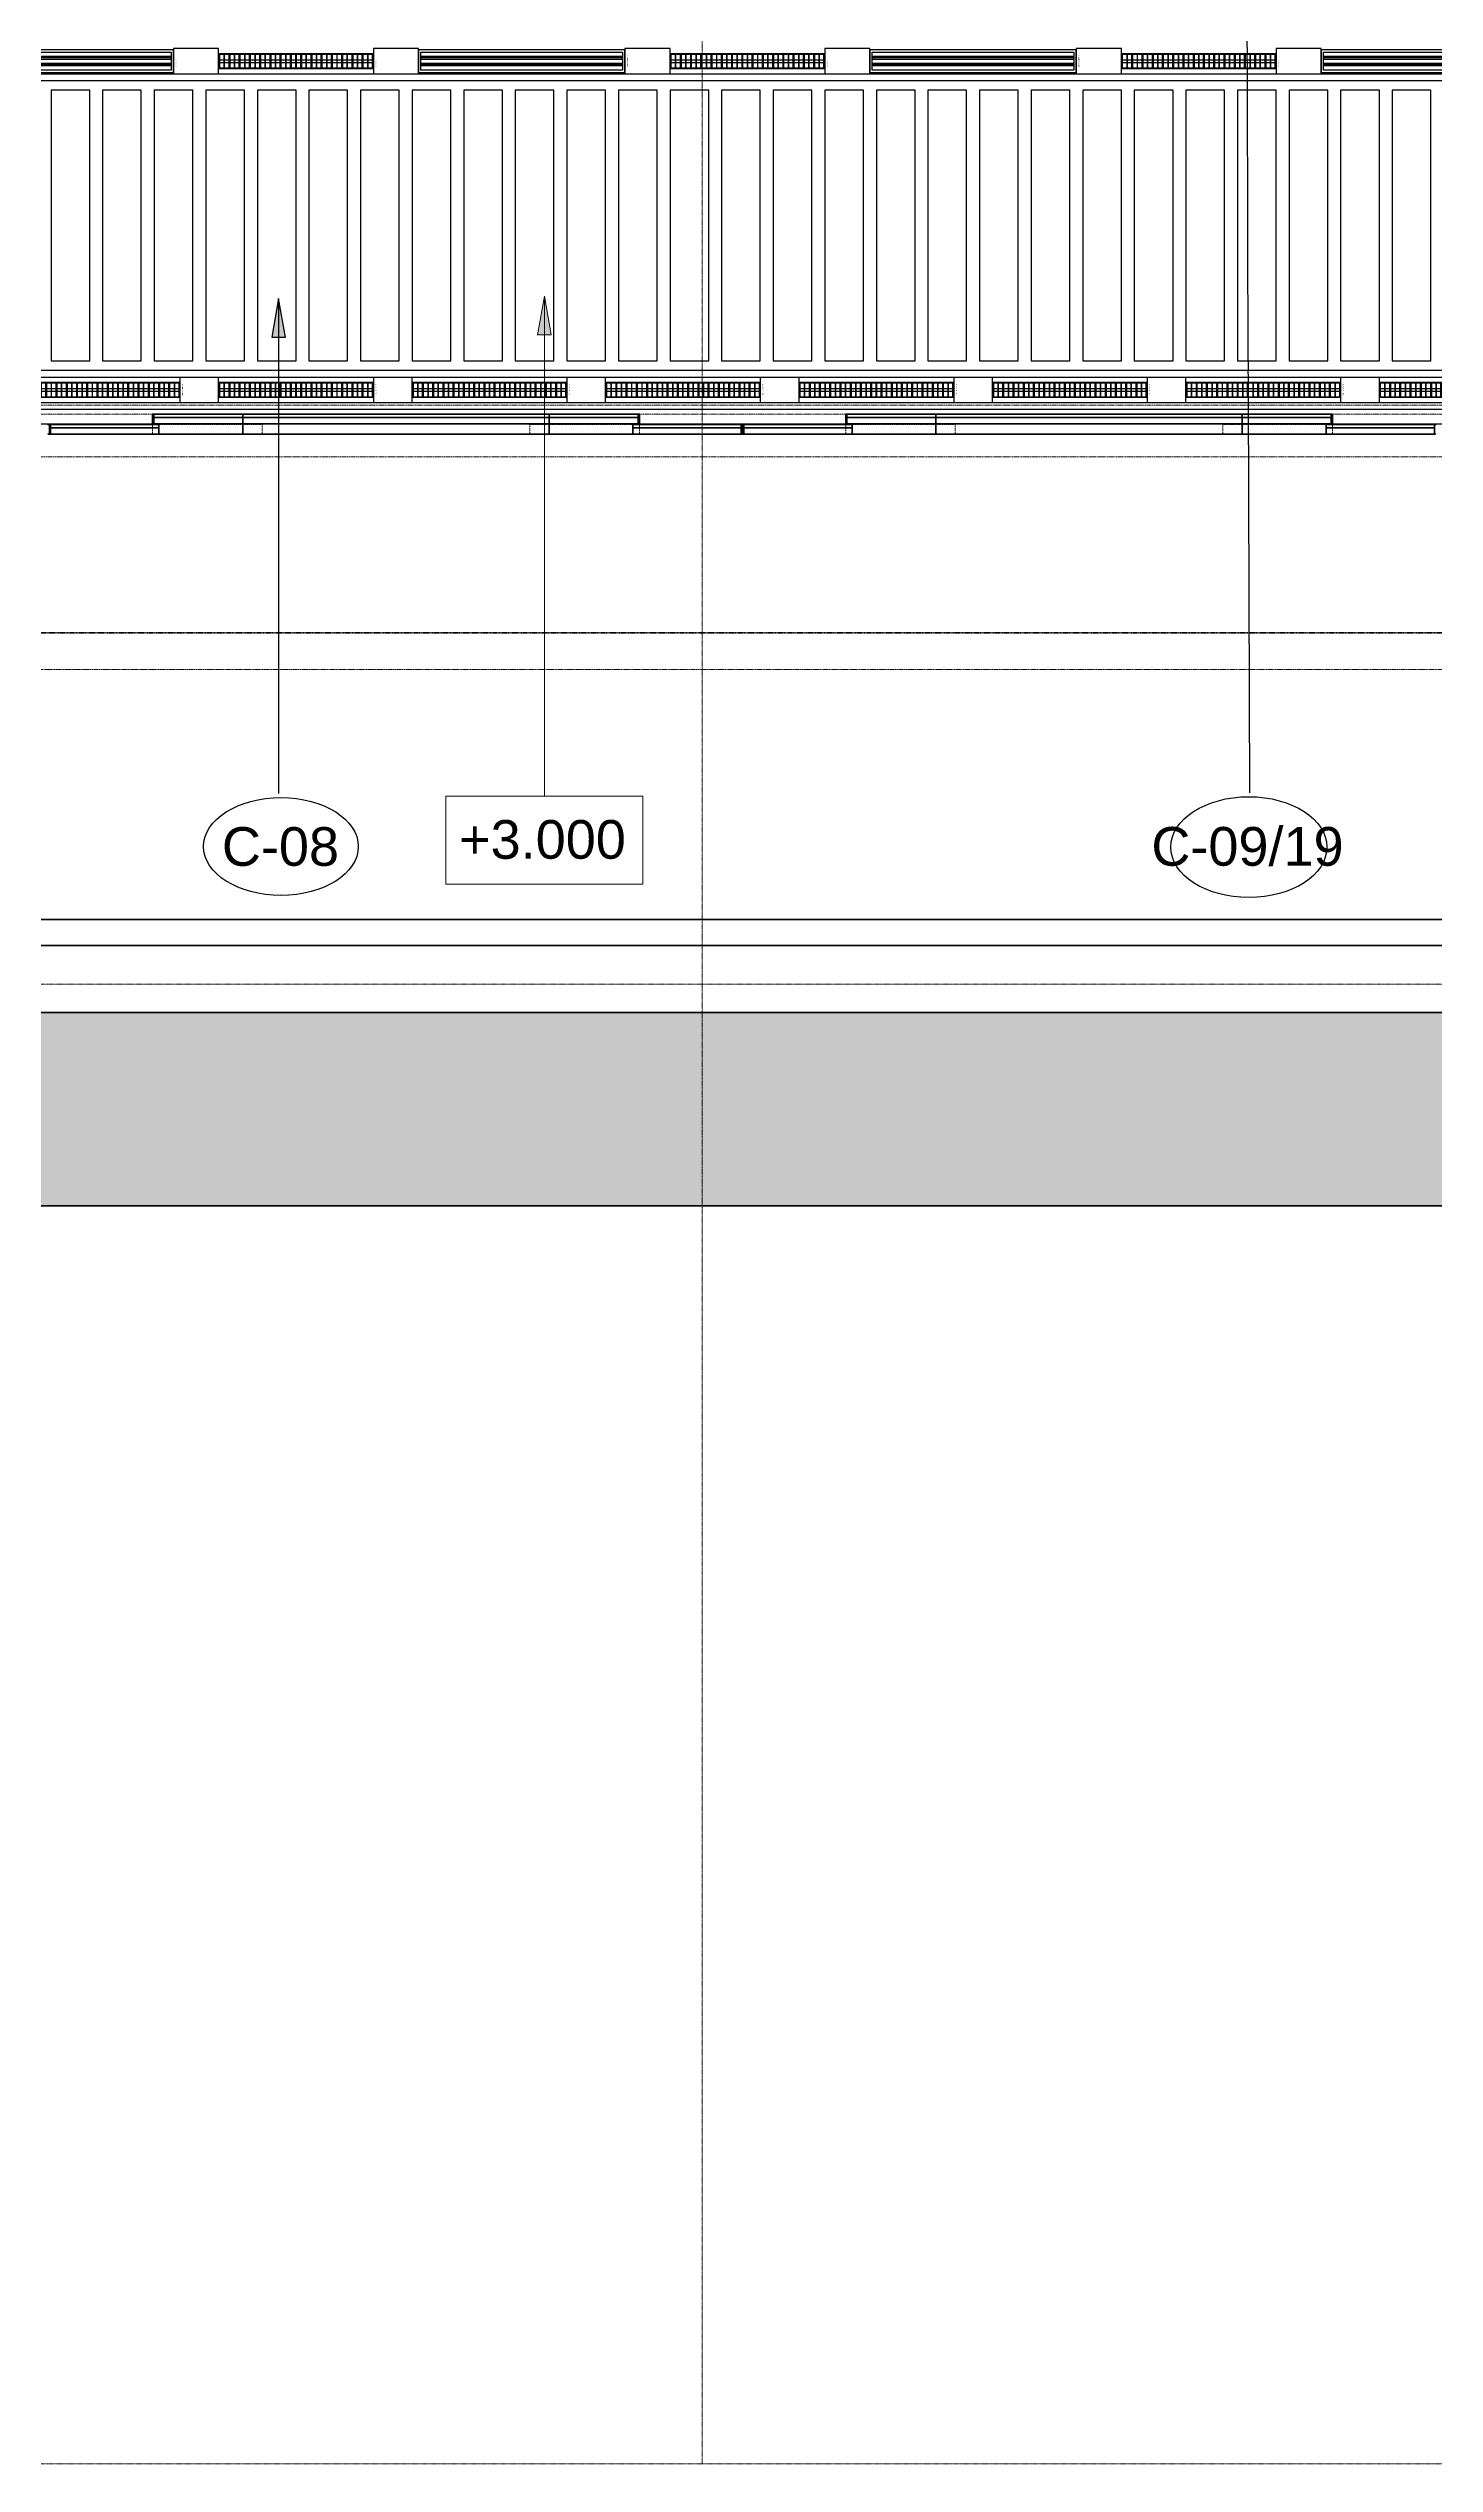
# Model space of a CAD drawing. Header units: millimetres. Extents: x -794868 to -715506, y -16735 to 22434.
# Drawn here: x -749753 to -739003, y -15796 to 2936 of the extents above; entities that cross this region are included whole.
import ezdxf
from ezdxf.enums import TextEntityAlignment as Align
from ezdxf.xclip import XClip

# ---------------------------------------------------------------- set-up
doc = ezdxf.new("R2010")
doc.units = ezdxf.units.MM
doc.header["$XCLIPFRAME"] = 0
for name, pattern in [('DASH', [6.35, 3.175, -3.175]), ('DPA_Grid _ Level 100', [10, 5.5, -1.6, 1.3, -1.6]), ('DPA_Hidden 500', [1.4, 0.8, -0.6])]:
    doc.linetypes.add(name, pattern=pattern)
for name, color, linetype in [('000 - WIPEOUT', 250, 'Continuous'), ('001 - ASCESSORIES', 251, 'Continuous'), ('A04_TUBE SERIES', 2, 'Continuous'), ('A11_ALU.SOLID SHEET', 2, 'Continuous')]:
    doc.layers.add(name, color=color, linetype=linetype)
for name, color, linetype, lineweight in [('A-ANNO-NOTE', 3, 'Continuous', 25), ('A-FLOR-E', 2, 'Continuous', 35), ('A-GENM', 1, 'Continuous', 9), ('A-GENM-HDLN', 2, 'DPA_Hidden 500', 9), ('A-ROOM-IDEN', 3, 'Continuous', 25), ('A-WALL', 5, 'Continuous', 35), ('A-WALL-PATT', 1, 'Continuous', 35), ('G-ANNO-SECL', 3, 'Continuous', 9), ('G-ANNO-TEXT', 3, 'Continuous', 9), ('Q-SPCQ', 2, 'Continuous', 35), ('Q-SPCQ-HDLN', 2, 'DASH', 9), ('S-GRID', 251, 'Continuous', 9), ('WALL-E', 2, 'Continuous', 35)]:
    doc.layers.add(name, color=color, linetype=linetype, lineweight=lineweight)
doc.styles.add('Arial_2', font='arial.ttf', dxfattribs={"height": 300})

# ---------------------------------------------------------------- blocks, each defined once
blk = doc.blocks.new('DPA_Speciality_PlatformScreenDoor - Length_135300-12767973-4262-01 ENLARGED UPPER PLATFORM LEVEL - REFLECTED CEILING PLAN - SHEET 3')
at = {"layer": 'A-GENM'}
for p, q in [((22463, -250), (22265, -250)), ((22265, -250), (22463, -250)), ((22358, -250), (22268, -250)), ((22268, -250), (22358, -250)), ((22368, -250), (22458, -250)), ((22458, -250), (22368, -250)), ((23015, -330), (23139, -330)), ((23026, -330), (23079, -330)), ((23075, -330), (23128, -330)), ((24615, -330), (24739, -330)), ((24626, -330), (24679, -330)), ((24675, -330), (24728, -330)), ((26837, -250), (27035, -250)), ((27035, -250), (26837, -250)), ((26932, -250), (26842, -250)), ((26842, -250), (26932, -250)), ((26943, -250), (27033, -250)), ((27033, -250), (26943, -250)), ((27838, -250), (27640, -250)), ((27640, -250), (27838, -250)), ((27733, -250), (27643, -250)), ((27643, -250), (27733, -250)), ((27743, -250), (27833, -250)), ((27833, -250), (27743, -250)), ((28390, -330), (28514, -330)), ((28401, -330), (28454, -330)), ((28450, -330), (28503, -330)), ((29990, -330), (30114, -330)), ((30001, -330), (30054, -330)), ((30050, -330), (30103, -330)), ((32212, -250), (32410, -250)), ((32410, -250), (32212, -250)), ((32307, -250), (32217, -250)), ((32217, -250), (32307, -250)), ((32318, -250), (32408, -250)), ((32408, -250), (32318, -250))]:
    blk.add_line(p, q, dxfattribs=at)
at = {"layer": 'A-GENM-HDLN'}
for p, q in [((22763, -175), (22763, -250)), ((22763, -175), (23613, -175)), ((23613, -250), (23613, -175)), ((25688, -250), (25688, -175)), ((26538, -175), (25688, -175)), ((26538, -175), (26538, -250)), ((28138, -175), (28138, -250)), ((28138, -175), (28988, -175)), ((28988, -250), (28988, -175)), ((31063, -250), (31063, -175)), ((31913, -175), (31063, -175)), ((31913, -175), (31913, -250)), ((22763, -250), (23613, -250)), ((26538, -250), (25688, -250)), ((28138, -250), (28988, -250)), ((31913, -250), (31063, -250))]:
    blk.add_line(p, q, dxfattribs=at)
at = {"layer": 'Q-SPCQ', "linetype": 'DASH', "lineweight": 9}
blk.add_line((3946, 1650), (73451, 1650), dxfattribs=at)
at = {"layer": 'Q-SPCQ'}
for p, q in [((22813, -175), (21973, -175)), ((21973, -175), (22813, -175)), ((21973, -175), (21973, -225)), ((21973, -175), (21973, -225)), ((21973, -245), (21973, -180)), ((21973, -180), (21973, -245)), ((22003, -175), (22783, -175)), ((22783, -175), (22003, -175)), ((22783, -175), (22003, -175)), ((22003, -175), (22783, -175)), ((22763, -175), (23463, -175)), ((22813, -225), (22813, -175)), ((22813, -175), (22813, -225)), ((23463, -175), (23463, -330)), ((23463, -175), (25838, -175)), ((23463, -330), (23463, -175)), ((23463, -200), (23463, -176)), ((23463, -176), (23463, -200)), ((25838, -175), (25838, -330)), ((25838, -175), (26538, -175)), ((25838, -330), (25838, -175)), ((25838, -200), (25838, -176)), ((25838, -176), (25838, -200)), ((26488, -175), (27328, -175)), ((27328, -175), (26488, -175)), ((26488, -175), (26488, -225)), ((26488, -225), (26488, -175)), ((27298, -175), (26518, -175)), ((26518, -175), (27298, -175)), ((26518, -175), (27298, -175)), ((27298, -175), (26518, -175)), ((27328, -225), (27328, -175)), ((27328, -225), (27328, -175)), ((27328, -180), (27328, -245)), ((27328, -245), (27328, -180)), ((27338, -245), (27338, -180)), ((27338, -180), (27338, -245)), ((27338, -180), (27338, -245)), ((27338, -245), (27338, -180)), ((28188, -175), (27348, -175)), ((27348, -175), (28188, -175)), ((27348, -175), (27348, -225)), ((27348, -175), (27348, -225)), ((27348, -245), (27348, -180)), ((27348, -180), (27348, -245)), ((27378, -175), (28158, -175)), ((28158, -175), (27378, -175)), ((28158, -175), (27378, -175)), ((27378, -175), (28158, -175)), ((28138, -175), (28838, -175)), ((28188, -225), (28188, -175)), ((28188, -175), (28188, -225)), ((28838, -175), (28838, -330)), ((28838, -175), (31213, -175)), ((28838, -330), (28838, -175)), ((28838, -200), (28838, -176)), ((28838, -176), (28838, -200)), ((31213, -175), (31213, -330)), ((31213, -175), (31913, -175)), ((31213, -330), (31213, -175)), ((31213, -200), (31213, -176)), ((31213, -176), (31213, -200)), ((31863, -175), (32703, -175)), ((32703, -175), (31863, -175)), ((31863, -175), (31863, -225)), ((31863, -225), (31863, -175)), ((32673, -175), (31893, -175)), ((31893, -175), (32673, -175)), ((31893, -175), (32673, -175)), ((32673, -175), (31893, -175)), ((32703, -225), (32703, -175)), ((32703, -225), (32703, -175)), ((32703, -180), (32703, -245)), ((32703, -245), (32703, -180)), ((32713, -245), (32713, -180)), ((32713, -180), (32713, -245)), ((32713, -180), (32713, -245)), ((32713, -245), (32713, -180)), ((21973, -225), (22813, -225)), ((22813, -225), (21973, -225)), ((21973, -250), (21973, -225)), ((21973, -225), (21973, -250)), ((22813, -225), (21973, -225)), ((21973, -225), (21973, -250)), ((21973, -250), (21973, -225)), ((21973, -225), (22813, -225)), ((22813, -225), (21973, -225)), ((21973, -225), (22813, -225)), ((21973, -250), (22813, -250)), ((22813, -250), (21973, -250)), ((21973, -250), (22813, -250)), ((22813, -250), (21973, -250)), ((22783, -225), (22003, -225)), ((22003, -225), (22783, -225)), ((22003, -225), (22783, -225)), ((22783, -225), (22003, -225)), ((22763, -225), (22023, -225)), ((22023, -225), (22763, -225)), ((22763, -225), (22023, -225)), ((22023, -225), (22763, -225)), ((22763, -250), (22023, -250)), ((22023, -250), (22763, -250)), ((22763, -250), (22023, -250)), ((22023, -250), (22763, -250)), ((22763, -305), (22763, -250)), ((22763, -250), (22763, -330)), ((22773, -255), (22763, -255)), ((22763, -255), (22763, -330)), ((22763, -330), (22763, -255)), ((22763, -255), (22773, -255)), ((22763, -329), (22763, -305)), ((22763, -330), (23463, -330)), ((22763, -330), (22773, -330)), ((22773, -330), (22763, -330)), ((22773, -330), (22773, -255)), ((22773, -255), (22773, -330)), ((23463, -255), (22773, -255)), ((22773, -255), (23463, -255)), ((22773, -255), (22773, -305)), ((22773, -255), (22773, -305)), ((23463, -305), (22773, -305)), ((22773, -305), (23453, -305)), ((22773, -305), (22773, -330)), ((22773, -305), (22773, -330)), ((22773, -305), (23453, -305)), ((23453, -305), (22773, -305)), ((22773, -330), (22773, -305)), ((22773, -305), (22773, -330)), ((23463, -305), (22773, -305)), ((22773, -305), (23463, -305)), ((23453, -330), (22773, -330)), ((22773, -330), (23463, -330)), ((22773, -330), (23453, -330)), ((23453, -330), (22773, -330)), ((22813, -225), (22813, -250)), ((22813, -225), (22813, -250)), ((22813, -250), (22813, -225)), ((22813, -225), (22813, -250)), ((22823, -255), (23403, -255)), ((23403, -255), (22823, -255)), ((23413, -255), (22823, -255)), ((22823, -255), (23413, -255)), ((23403, -305), (22823, -305)), ((22823, -305), (23403, -305)), ((23403, -305), (22823, -305)), ((22823, -305), (23403, -305)), ((23413, -305), (22823, -305)), ((22823, -305), (23413, -305)), ((22823, -305), (23403, -305)), ((23403, -305), (22823, -305)), ((23403, -330), (22823, -330)), ((22823, -330), (23403, -330)), ((23403, -330), (22823, -330)), ((22823, -330), (23403, -330)), ((23453, -305), (23463, -305)), ((23463, -330), (23453, -330)), ((23463, -305), (23463, -200)), ((23463, -200), (23463, -305)), ((25838, -255), (23463, -255)), ((23463, -255), (25838, -255)), ((23463, -255), (23463, -305)), ((23463, -255), (23463, -305)), ((23463, -305), (23463, -255)), ((23463, -255), (23463, -305)), ((23463, -329), (23463, -305)), ((25838, -305), (23463, -305)), ((23463, -305), (23473, -305)), ((23463, -330), (23463, -305)), ((23463, -305), (23463, -330)), ((25838, -305), (23463, -305)), ((23463, -305), (25838, -305)), ((23463, -305), (23463, -329)), ((23463, -330), (23463, -305)), ((23463, -305), (23463, -330)), ((23463, -330), (25838, -330)), ((23473, -330), (23463, -330)), ((23463, -330), (25838, -330)), ((23473, -305), (25828, -305)), ((23473, -305), (25828, -305)), ((25828, -305), (23473, -305)), ((25828, -330), (23473, -330)), ((23473, -330), (25828, -330)), ((25828, -330), (23473, -330)), ((25788, -255), (23513, -255)), ((23513, -255), (25788, -255)), ((25788, -305), (23513, -305)), ((23513, -305), (25788, -305)), ((23523, -255), (25778, -255)), ((25778, -255), (23523, -255)), ((25778, -305), (23523, -305)), ((23523, -305), (25778, -305)), ((25778, -305), (23523, -305)), ((23523, -305), (25778, -305)), ((23523, -305), (25778, -305)), ((25778, -305), (23523, -305)), ((25778, -330), (23523, -330)), ((23523, -330), (25778, -330)), ((25778, -330), (23523, -330)), ((23523, -330), (25778, -330)), ((25828, -305), (25838, -305)), ((25838, -330), (25828, -330)), ((25838, -305), (25838, -200)), ((25838, -200), (25838, -305)), ((25838, -255), (26528, -255)), ((26528, -255), (25838, -255)), ((25838, -255), (25838, -305)), ((25838, -305), (25838, -255)), ((25838, -305), (25838, -255)), ((25838, -255), (25838, -305)), ((25838, -329), (25838, -305)), ((25838, -305), (25848, -305)), ((26528, -305), (25838, -305)), ((25838, -305), (25838, -330)), ((25838, -330), (25838, -305)), ((25838, -305), (26528, -305)), ((26528, -305), (25838, -305)), ((25838, -305), (25838, -329)), ((25838, -330), (25838, -305)), ((25838, -305), (25838, -330)), ((25838, -330), (26538, -330)), ((25838, -330), (26528, -330)), ((25848, -330), (25838, -330)), ((25848, -305), (26528, -305)), ((26528, -305), (25848, -305)), ((25848, -305), (26528, -305)), ((26528, -330), (25848, -330)), ((26528, -330), (25848, -330)), ((25848, -330), (26528, -330)), ((25888, -255), (26478, -255)), ((26478, -255), (25888, -255)), ((25888, -305), (26478, -305)), ((26478, -305), (25888, -305)), ((26478, -255), (25898, -255)), ((25898, -255), (26478, -255)), ((25898, -305), (26478, -305)), ((26478, -305), (25898, -305)), ((25898, -305), (26478, -305)), ((26478, -305), (25898, -305)), ((26478, -305), (25898, -305)), ((25898, -305), (26478, -305)), ((25898, -330), (26478, -330)), ((26478, -330), (25898, -330)), ((25898, -330), (26478, -330)), ((26478, -330), (25898, -330)), ((27328, -225), (26488, -225)), ((26488, -225), (27328, -225)), ((26488, -250), (26488, -225)), ((26488, -250), (26488, -225)), ((27328, -225), (26488, -225)), ((26488, -225), (26488, -250)), ((26488, -250), (26488, -225)), ((26488, -225), (27328, -225)), ((26488, -225), (27328, -225)), ((27328, -225), (26488, -225)), ((27328, -250), (26488, -250)), ((26488, -250), (27328, -250)), ((26488, -250), (27328, -250)), ((27328, -250), (26488, -250)), ((26518, -225), (27298, -225)), ((27298, -225), (26518, -225)), ((27298, -225), (26518, -225)), ((26518, -225), (27298, -225)), ((26528, -255), (26528, -330)), ((26538, -255), (26528, -255)), ((26528, -255), (26538, -255)), ((26528, -330), (26528, -255)), ((26528, -305), (26528, -255)), ((26528, -305), (26528, -255)), ((26528, -330), (26528, -305)), ((26528, -330), (26528, -305)), ((26528, -305), (26528, -330)), ((26528, -330), (26528, -305)), ((26528, -330), (26538, -330)), ((26538, -330), (26528, -330)), ((26538, -225), (27278, -225)), ((27278, -225), (26538, -225)), ((26538, -225), (27278, -225)), ((27278, -225), (26538, -225)), ((26538, -250), (27278, -250)), ((27278, -250), (26538, -250)), ((26538, -250), (27278, -250)), ((27278, -250), (26538, -250)), ((26538, -330), (26538, -250)), ((26538, -250), (26538, -305)), ((26538, -330), (26538, -255)), ((26538, -255), (26538, -330)), ((26538, -305), (26538, -329)), ((27328, -225), (27328, -250)), ((27328, -250), (27328, -225)), ((27328, -250), (27328, -225)), ((27328, -225), (27328, -250)), ((27348, -225), (28188, -225)), ((28188, -225), (27348, -225)), ((27348, -250), (27348, -225)), ((27348, -225), (27348, -250)), ((28188, -225), (27348, -225)), ((27348, -225), (27348, -250)), ((27348, -250), (27348, -225)), ((27348, -225), (28188, -225)), ((28188, -225), (27348, -225)), ((27348, -225), (28188, -225)), ((27348, -250), (28188, -250)), ((28188, -250), (27348, -250)), ((27348, -250), (28188, -250)), ((28188, -250), (27348, -250)), ((28158, -225), (27378, -225)), ((27378, -225), (28158, -225)), ((27378, -225), (28158, -225)), ((28158, -225), (27378, -225)), ((28138, -225), (27398, -225)), ((27398, -225), (28138, -225)), ((28138, -225), (27398, -225)), ((27398, -225), (28138, -225)), ((28138, -250), (27398, -250)), ((27398, -250), (28138, -250)), ((28138, -250), (27398, -250)), ((27398, -250), (28138, -250)), ((28138, -305), (28138, -250)), ((28138, -250), (28138, -330)), ((28148, -255), (28138, -255)), ((28138, -255), (28138, -330)), ((28138, -330), (28138, -255)), ((28138, -255), (28148, -255)), ((28138, -329), (28138, -305)), ((28138, -330), (28838, -330)), ((28138, -330), (28148, -330)), ((28148, -330), (28138, -330)), ((28148, -330), (28148, -255)), ((28148, -255), (28148, -330)), ((28838, -255), (28148, -255)), ((28148, -255), (28838, -255)), ((28148, -255), (28148, -305)), ((28148, -255), (28148, -305)), ((28838, -305), (28148, -305)), ((28148, -305), (28828, -305)), ((28148, -305), (28148, -330)), ((28148, -305), (28148, -330)), ((28148, -305), (28828, -305)), ((28828, -305), (28148, -305)), ((28148, -330), (28148, -305)), ((28148, -305), (28148, -330)), ((28838, -305), (28148, -305)), ((28148, -305), (28838, -305)), ((28828, -330), (28148, -330)), ((28148, -330), (28838, -330)), ((28148, -330), (28828, -330)), ((28828, -330), (28148, -330)), ((28188, -225), (28188, -250)), ((28188, -225), (28188, -250)), ((28188, -250), (28188, -225)), ((28188, -225), (28188, -250)), ((28198, -255), (28778, -255)), ((28778, -255), (28198, -255)), ((28788, -255), (28198, -255)), ((28198, -255), (28788, -255)), ((28778, -305), (28198, -305)), ((28198, -305), (28778, -305)), ((28778, -305), (28198, -305)), ((28198, -305), (28778, -305)), ((28788, -305), (28198, -305)), ((28198, -305), (28788, -305)), ((28198, -305), (28778, -305)), ((28778, -305), (28198, -305)), ((28778, -330), (28198, -330)), ((28198, -330), (28778, -330)), ((28778, -330), (28198, -330)), ((28198, -330), (28778, -330)), ((28828, -305), (28838, -305)), ((28838, -330), (28828, -330)), ((28838, -305), (28838, -200)), ((28838, -200), (28838, -305)), ((31213, -255), (28838, -255)), ((28838, -255), (31213, -255)), ((28838, -255), (28838, -305)), ((28838, -255), (28838, -305)), ((28838, -305), (28838, -255)), ((28838, -255), (28838, -305)), ((28838, -329), (28838, -305)), ((31213, -305), (28838, -305)), ((28838, -305), (28848, -305)), ((28838, -330), (28838, -305)), ((28838, -305), (28838, -330)), ((31213, -305), (28838, -305)), ((28838, -305), (31213, -305)), ((28838, -305), (28838, -329)), ((28838, -330), (28838, -305)), ((28838, -305), (28838, -330)), ((28838, -330), (31213, -330)), ((28848, -330), (28838, -330)), ((28838, -330), (31213, -330)), ((28848, -305), (31203, -305)), ((28848, -305), (31203, -305)), ((31203, -305), (28848, -305)), ((31203, -330), (28848, -330)), ((28848, -330), (31203, -330)), ((31203, -330), (28848, -330)), ((31163, -255), (28888, -255)), ((28888, -255), (31163, -255)), ((31163, -305), (28888, -305)), ((28888, -305), (31163, -305)), ((28898, -255), (31153, -255)), ((31153, -255), (28898, -255)), ((31153, -305), (28898, -305)), ((28898, -305), (31153, -305)), ((31153, -305), (28898, -305)), ((28898, -305), (31153, -305)), ((28898, -305), (31153, -305)), ((31153, -305), (28898, -305)), ((31153, -330), (28898, -330)), ((28898, -330), (31153, -330)), ((31153, -330), (28898, -330)), ((28898, -330), (31153, -330)), ((31203, -305), (31213, -305)), ((31213, -330), (31203, -330)), ((31213, -305), (31213, -200)), ((31213, -200), (31213, -305)), ((31213, -255), (31903, -255)), ((31903, -255), (31213, -255)), ((31213, -255), (31213, -305)), ((31213, -305), (31213, -255)), ((31213, -305), (31213, -255)), ((31213, -255), (31213, -305)), ((31213, -329), (31213, -305)), ((31213, -305), (31223, -305)), ((31903, -305), (31213, -305)), ((31213, -305), (31213, -330)), ((31213, -330), (31213, -305)), ((31213, -305), (31903, -305)), ((31903, -305), (31213, -305)), ((31213, -305), (31213, -329)), ((31213, -330), (31213, -305)), ((31213, -305), (31213, -330)), ((31213, -330), (31913, -330)), ((31213, -330), (31903, -330)), ((31223, -330), (31213, -330)), ((31223, -305), (31903, -305)), ((31903, -305), (31223, -305)), ((31223, -305), (31903, -305)), ((31903, -330), (31223, -330)), ((31903, -330), (31223, -330)), ((31223, -330), (31903, -330)), ((31263, -255), (31853, -255)), ((31853, -255), (31263, -255)), ((31263, -305), (31853, -305)), ((31853, -305), (31263, -305)), ((31853, -255), (31273, -255)), ((31273, -255), (31853, -255)), ((31273, -305), (31853, -305)), ((31853, -305), (31273, -305)), ((31273, -305), (31853, -305)), ((31853, -305), (31273, -305)), ((31853, -305), (31273, -305)), ((31273, -305), (31853, -305)), ((31273, -330), (31853, -330)), ((31853, -330), (31273, -330)), ((31273, -330), (31853, -330)), ((31853, -330), (31273, -330)), ((32703, -225), (31863, -225)), ((31863, -225), (32703, -225)), ((31863, -250), (31863, -225)), ((31863, -250), (31863, -225)), ((32703, -225), (31863, -225)), ((31863, -225), (31863, -250)), ((31863, -250), (31863, -225)), ((31863, -225), (32703, -225)), ((31863, -225), (32703, -225)), ((32703, -225), (31863, -225)), ((32703, -250), (31863, -250)), ((31863, -250), (32703, -250)), ((31863, -250), (32703, -250)), ((32703, -250), (31863, -250)), ((31893, -225), (32673, -225)), ((32673, -225), (31893, -225)), ((32673, -225), (31893, -225)), ((31893, -225), (32673, -225)), ((31903, -255), (31903, -330)), ((31913, -255), (31903, -255)), ((31903, -255), (31913, -255)), ((31903, -330), (31903, -255)), ((31903, -305), (31903, -255)), ((31903, -305), (31903, -255)), ((31903, -330), (31903, -305)), ((31903, -330), (31903, -305)), ((31903, -305), (31903, -330)), ((31903, -330), (31903, -305)), ((31903, -330), (31913, -330)), ((31913, -330), (31903, -330)), ((31913, -225), (32653, -225)), ((32653, -225), (31913, -225)), ((31913, -225), (32653, -225)), ((32653, -225), (31913, -225)), ((31913, -250), (32653, -250)), ((32653, -250), (31913, -250)), ((31913, -250), (32653, -250)), ((32653, -250), (31913, -250)), ((31913, -330), (31913, -250)), ((31913, -250), (31913, -305)), ((31913, -330), (31913, -255)), ((31913, -255), (31913, -330)), ((31913, -305), (31913, -329)), ((32703, -225), (32703, -250)), ((32703, -250), (32703, -225)), ((32703, -250), (32703, -225)), ((32703, -225), (32703, -250))]:
    blk.add_line(p, q, dxfattribs=at)
for centre, start, end in [((21968, -180), 0, 180), ((21968, -180), 0, 45), ((27333, -180), 0, 180), ((27333, -180), 135, 180), ((27333, -180), 60, 120), ((27333, -180), 360, 30), ((27343, -180), 0, 180), ((27343, -180), 150, 180), ((27343, -180), 60, 120), ((27343, -180), 0, 45), ((32708, -180), 0, 180), ((32708, -180), 135, 180), ((32708, -180), 60, 120), ((32708, -180), 360, 30), ((32718, -180), 0, 180), ((32718, -180), 150, 180), ((32718, -180), 60, 120), ((21968, -245), 180, 360), ((21968, -245), 330, 360), ((27333, -245), 180, 210), ((27333, -245), 180, 0), ((27333, -245), 240, 300), ((27333, -245), 330, 0), ((27343, -245), 180, 210), ((27343, -245), 180, 360), ((27343, -245), 240, 300), ((27343, -245), 330, 360), ((32708, -245), 180, 210), ((32708, -245), 180, 0), ((32708, -245), 240, 300), ((32708, -245), 330, 0), ((32718, -245), 180, 210), ((32718, -245), 180, 360), ((32718, -245), 240, 300)]:
    blk.add_arc(centre, 5, start, end, dxfattribs=at)
at = {"layer": 'Q-SPCQ-HDLN'}
for p, q in [((73451, 0), (3946, 0)), ((73451, -330), (3946, -330)), ((73451, -400), (3946, -400))]:
    blk.add_line(p, q, dxfattribs=at)
blk = doc.blocks.new('DPA_TAG Room-Ceiling - STANDARD-8527542-4262-01 ENLARGED UPPER PLATFORM LEVEL - REFLECTED CEILING PLAN - SHEET 3')
at = {"layer": 'A-ROOM-IDEN'}
blk.add_ellipse((0, 0), major_axis=(-6, 0), ratio=0.633333, dxfattribs=at)
blk = doc.blocks.new('Ceiling Tags - Ceiling Tags-9510765-4262-01 ENLARGED UPPER PLATFORM LEVEL - REFLECTED CEILING PLAN - SHEET 3')
at = {"layer": 'A-ANNO-NOTE'}
blk.add_ellipse((0, 0), major_axis=(6.05, 0), ratio=0.646436, dxfattribs=at)
blk = doc.blocks.new('*U1978')
at = {"layer": 'S-GRID', "linetype": 'DPA_Grid _ Level 100'}
for p, q in [((0, -19375), (0, 17498.2)), ((23665.1, -7900), (-49286.1, -7900)), ((23665.1, -19375), (-49286.1, -19375))]:
    blk.add_line(p, q, dxfattribs=at)
blk = doc.blocks.new('*U698')
at = {"layer": 'A11_ALU.SOLID SHEET', "color": 0}
blk.add_lwpolyline([(350, -98.8), (350, 98.8), (0, 98.8), (0, -98.8)], close=True, dxfattribs=at)
at = {"layer": 'Defpoints', "color": 250}
blk.add_point((0, 0), dxfattribs=at)
blk.add_text('AL.SHEET-HAT-TYPE-R', height=6, rotation=270, dxfattribs=at).set_placement((15, 0), align=Align.BOTTOM_CENTER)
blk = doc.blocks.new('*U700')
at = {"layer": '001 - ASCESSORIES', "color": 0, "linetype": 'ByBlock'}
blk.add_lwpolyline([(800, 87), (-800, 87), (-800, -87), (800, -87)], close=True, dxfattribs=at)
at = {"layer": '001 - ASCESSORIES', "linetype": 'ByBlock'}
for points in [[(-782, 69), (782, 69), (782, -69), (-782, -69)], [(782, 36), (-782, 36), (-782, 16), (782, 16)], [(-782, -16), (782, -16), (782, -36), (-782, -36)]]:
    blk.add_lwpolyline(points, close=True, dxfattribs=at)
for points in [[(782, 26), (-782, 26)], [(-782, -26), (782, -26)]]:
    blk.add_lwpolyline(points, dxfattribs=at)
blk = doc.blocks.new('*U695')
at = {"color": 1}
blk.add_wipeout([(600, -60), (-600, -60), (-600, 60), (600, 60)], dxfattribs=at).dxf.layer = '000 - WIPEOUT'
at = {"layer": '001 - ASCESSORIES', "color": 0}
blk.add_lwpolyline([(600, -60), (-600, -60), (-600, 60), (600, 60)], close=True, dxfattribs=at)
at = {"layer": '001 - ASCESSORIES'}
for points in [[(-593, -55), (-598, -55), (-598, 55), (-593, 55)], [(595, -55), (-595, -55), (-595, 55), (595, 55)], [(-559, -55), (-554, -55), (-554, 55), (-559, 55)], [(-514, -55), (-519, -55), (-519, 55), (-514, 55)], [(-479, -55), (-474, -55), (-474, 55), (-479, 55)], [(-435, -55), (-440, -55), (-440, 55), (-435, 55)], [(-400, -55), (-395, -55), (-395, 55), (-400, 55)], [(-355, -55), (-360, -55), (-360, 55), (-355, 55)], [(-320, -55), (-315, -55), (-315, 55), (-320, 55)], [(-276, -55), (-281, -55), (-281, 55), (-276, 55)], [(-241, -55), (-236, -55), (-236, 55), (-241, 55)], [(-196, -55), (-201, -55), (-201, 55), (-196, 55)], [(-161, -55), (-156, -55), (-156, 55), (-161, 55)], [(-117, -55), (-122, -55), (-122, 55), (-117, 55)], [(-82, -55), (-77, -55), (-77, 55), (-82, 55)], [(-37, -55), (-42, -55), (-42, 55), (-37, 55)], [(-3, -55), (3, -55), (3, 55), (-3, 55)], [(42, -55), (37, -55), (37, 55), (42, 55)], [(77, -55), (82, -55), (82, 55), (77, 55)], [(122, -55), (117, -55), (117, 55), (122, 55)], [(156, -55), (161, -55), (161, 55), (156, 55)], [(201, -55), (196, -55), (196, 55), (201, 55)], [(236, -55), (241, -55), (241, 55), (236, 55)], [(281, -55), (276, -55), (276, 55), (281, 55)], [(315, -55), (320, -55), (320, 55), (315, 55)], [(360, -55), (355, -55), (355, 55), (360, 55)], [(395, -55), (400, -55), (400, 55), (395, 55)], [(440, -55), (435, -55), (435, 55), (440, 55)], [(474, -55), (479, -55), (479, 55), (474, 55)], [(519, -55), (514, -55), (514, 55), (519, 55)], [(554, -55), (559, -55), (559, 55), (554, 55)], [(598, -55), (593, -55), (593, 55), (598, 55)]]:
    blk.add_lwpolyline(points, close=True, dxfattribs=at)
for points in [[(-593, 10), (-559, 10)], [(-554, 10), (-519, 10)], [(-514, 10), (-479, 10)], [(-474, 10), (-440, 10)], [(-435, 10), (-400, 10)], [(-395, 10), (-360, 10)], [(-355, 10), (-320, 10)], [(-315, 10), (-281, 10)], [(-276, 10), (-241, 10)], [(-236, 10), (-201, 10)], [(-196, 10), (-161, 10)], [(-156, 10), (-122, 10)], [(-117, 10), (-82, 10)], [(-77, 10), (-42, 10)], [(-37, 10), (-3, 10)], [(3, 10), (37, 10)], [(42, 10), (77, 10)], [(82, 10), (117, 10)], [(122, 10), (156, 10)], [(161, 10), (196, 10)], [(201, 10), (236, 10)], [(241, 10), (276, 10)], [(281, 10), (315, 10)], [(320, 10), (355, 10)], [(360, 10), (395, 10)], [(400, 10), (435, 10)], [(440, 10), (474, 10)], [(479, 10), (514, 10)], [(519, 10), (554, 10)], [(559, 10), (593, 10)], [(-593, -10), (-559, -10)], [(-554, -10), (-519, -10)], [(-514, -10), (-479, -10)], [(-474, -10), (-440, -10)], [(-435, -10), (-400, -10)], [(-395, -10), (-360, -10)], [(-355, -10), (-320, -10)], [(-315, -10), (-281, -10)], [(-276, -10), (-241, -10)], [(-236, -10), (-201, -10)], [(-196, -10), (-161, -10)], [(-156, -10), (-122, -10)], [(-117, -10), (-82, -10)], [(-77, -10), (-42, -10)], [(-37, -10), (-3, -10)], [(3, -10), (37, -10)], [(42, -10), (77, -10)], [(82, -10), (117, -10)], [(122, -10), (156, -10)], [(161, -10), (196, -10)], [(201, -10), (236, -10)], [(241, -10), (276, -10)], [(281, -10), (315, -10)], [(320, -10), (355, -10)], [(360, -10), (395, -10)], [(400, -10), (435, -10)], [(440, -10), (474, -10)], [(479, -10), (514, -10)], [(519, -10), (554, -10)], [(559, -10), (593, -10)]]:
    blk.add_lwpolyline(points, dxfattribs=at)
blk = doc.blocks.new('*U703')
at = {"layer": 'A11_ALU.SOLID SHEET', "color": 0}
blk.add_lwpolyline([(300, -98.8), (300, 98.8), (0, 98.8), (0, -98.8)], close=True, dxfattribs=at)
at = {"layer": 'Defpoints', "color": 250}
blk.add_point((0, 0), dxfattribs=at)
blk.add_text('AL.SHEET-HAT-TYPE-R', height=6, rotation=270, dxfattribs=at).set_placement((15, 0), align=Align.BOTTOM_CENTER)
blk = doc.blocks.new('*U723')
blk.add_wipeout([(-25, 0), (25, 0), (25, 67400), (-25, 67400)]).dxf.layer = '000 - WIPEOUT'
at = {"layer": 'A04_TUBE SERIES', "color": 0}
blk.add_lwpolyline([(-25, 0), (25, 0), (25, 67400), (-25, 67400)], close=True, dxfattribs=at)
blk.add_attdef('EXTR.OVL-LENGTH_', (-25, -59), '', height=5)
blk = doc.blocks.new('*U725')
blk.add_wipeout([(-25, 0), (25, 0), (25, 67400), (-25, 67400)]).dxf.layer = '000 - WIPEOUT'
at = {"layer": 'A04_TUBE SERIES', "color": 0}
blk.add_lwpolyline([(-25, 0), (25, 0), (25, 67400), (-25, 67400)], close=True, dxfattribs=at)
blk.add_attdef('EXTR.OVL-LENGTH_', (-25, -59), '', height=5)
blk = doc.blocks.new('*U847')
at = {"color": 3}
for points in [[(-1050, 11950), (1050, 11950), (1050, 11650), (-1050, 11650)], [(-1050, 11550), (1050, 11550), (1050, 11250), (-1050, 11250)], [(-1050, 11150), (1050, 11150), (1050, 10850), (-1050, 10850)], [(-1050, 10750), (1050, 10750), (1050, 10450), (-1050, 10450)], [(-1050, 10350), (1050, 10350), (1050, 10050), (-1050, 10050)], [(-1050, 9950), (1050, 9950), (1050, 9650), (-1050, 9650)], [(-1050, 9550), (1050, 9550), (1050, 9250), (-1050, 9250)], [(-1050, 9150), (1050, 9150), (1050, 8850), (-1050, 8850)], [(-1050, 8750), (1050, 8750), (1050, 8450), (-1050, 8450)], [(-1050, 8350), (1050, 8350), (1050, 8050), (-1050, 8050)], [(-1050, 7950), (1050, 7950), (1050, 7650), (-1050, 7650)], [(-1050, 7550), (1050, 7550), (1050, 7250), (-1050, 7250)], [(-1050, 7150), (1050, 7150), (1050, 6850), (-1050, 6850)], [(-1050, 6750), (1050, 6750), (1050, 6450), (-1050, 6450)], [(-1050, 6350), (1050, 6350), (1050, 6050), (-1050, 6050)], [(-1050, 5950), (1050, 5950), (1050, 5650), (-1050, 5650)], [(-1050, 5550), (1050, 5550), (1050, 5250), (-1050, 5250)], [(-1050, 5150), (1050, 5150), (1050, 4850), (-1050, 4850)], [(-1050, 4750), (1050, 4750), (1050, 4450), (-1050, 4450)], [(-1050, 4350), (1050, 4350), (1050, 4050), (-1050, 4050)], [(-1050, 3950), (1050, 3950), (1050, 3650), (-1050, 3650)], [(-1050, 3550), (1050, 3550), (1050, 3250), (-1050, 3250)], [(-1050, 3150), (1050, 3150), (1050, 2850), (-1050, 2850)], [(-1050, 2750), (1050, 2750), (1050, 2450), (-1050, 2450)], [(-1050, 2350), (1050, 2350), (1050, 2050), (-1050, 2050)], [(-1050, 1950), (1050, 1950), (1050, 1650), (-1050, 1650)], [(-1050, 1550), (1050, 1550), (1050, 1250), (-1050, 1250)]]:
    blk.add_wipeout(points, dxfattribs=at).dxf.layer = '000 - WIPEOUT'
at = {"layer": 'A11_ALU.SOLID SHEET', "color": 0, "linetype": 'ByBlock'}
for points in [[(-1050, 11650), (1050, 11650), (1050, 11950), (-1050, 11950)], [(-1050, 11250), (1050, 11250), (1050, 11550), (-1050, 11550)], [(-1050, 10850), (1050, 10850), (1050, 11150), (-1050, 11150)], [(-1050, 10450), (1050, 10450), (1050, 10750), (-1050, 10750)], [(-1050, 10050), (1050, 10050), (1050, 10350), (-1050, 10350)], [(-1050, 9650), (1050, 9650), (1050, 9950), (-1050, 9950)], [(-1050, 9250), (1050, 9250), (1050, 9550), (-1050, 9550)], [(-1050, 8850), (1050, 8850), (1050, 9150), (-1050, 9150)], [(-1050, 8450), (1050, 8450), (1050, 8750), (-1050, 8750)], [(-1050, 8050), (1050, 8050), (1050, 8350), (-1050, 8350)], [(-1050, 7650), (1050, 7650), (1050, 7950), (-1050, 7950)], [(-1050, 7250), (1050, 7250), (1050, 7550), (-1050, 7550)], [(-1050, 6850), (1050, 6850), (1050, 7150), (-1050, 7150)], [(-1050, 6450), (1050, 6450), (1050, 6750), (-1050, 6750)], [(-1050, 6050), (1050, 6050), (1050, 6350), (-1050, 6350)], [(-1050, 5650), (1050, 5650), (1050, 5950), (-1050, 5950)], [(-1050, 5250), (1050, 5250), (1050, 5550), (-1050, 5550)], [(-1050, 4850), (1050, 4850), (1050, 5150), (-1050, 5150)], [(-1050, 4450), (1050, 4450), (1050, 4750), (-1050, 4750)], [(-1050, 4050), (1050, 4050), (1050, 4350), (-1050, 4350)], [(-1050, 3650), (1050, 3650), (1050, 3950), (-1050, 3950)], [(-1050, 3250), (1050, 3250), (1050, 3550), (-1050, 3550)], [(-1050, 2850), (1050, 2850), (1050, 3150), (-1050, 3150)], [(-1050, 2450), (1050, 2450), (1050, 2750), (-1050, 2750)], [(-1050, 2050), (1050, 2050), (1050, 2350), (-1050, 2350)], [(-1050, 1650), (1050, 1650), (1050, 1950), (-1050, 1950)], [(-1050, 1250), (1050, 1250), (1050, 1550), (-1050, 1550)]]:
    blk.add_lwpolyline(points, close=True, dxfattribs=at)
blk = doc.blocks.new('*U2281')
blk.add_lwpolyline([(27650, -552), (-107450, -552), (-107450, -3555), (27650, -3555)], close=True)
for p in [(-4900, -742), (-4900, -742), (-1400, -742), (-1400, -742), (2100, -742), (2100, -742), (5600, -742), (5600, -742)]:
    blk.add_blockref('*U700', p)
at = {"layer": 'A11_ALU.SOLID SHEET', "color": 1}
for name, p in [('*U698', (-4100, -742)), ('*U698', (-600, -742)), ('*U698', (2900, -742)), ('*U703', (-4050, -3292)), ('*U703', (-1050, -3292)), ('*U703', (1950, -3292)), ('*U703', (4950, -3292))]:
    blk.add_blockref(name, p, dxfattribs=at)
for p in [(-3150, -742), (350, -742), (3850, -742), (-4650, -3292), (-3150, -3292), (-150, -3292), (2850, -3292), (5850, -3292)]:
    blk.add_blockref('*U695', p)
for name, p in [('*U698', (-4100, -742)), ('*U698', (-2550, -742)), ('*U698', (-600, -742)), ('*U698', (950, -742)), ('*U698', (2900, -742)), ('*U698', (4450, -742)), ('*U703', (-2550, -3292)), ('*U703', (450, -3292)), ('*U703', (3450, -3292))]:
    blk.add_blockref(name, p, dxfattribs=at)
for p in [(-3150, -742), (350, -742), (3850, -742), (-1650, -3292), (1350, -3292), (4350, -3292)]:
    blk.add_blockref('*U695', p)
at = {"layer": 'A04_TUBE SERIES', "color": 0, "linetype": 'ByBlock', "rotation": 270}
for p in [(-39850, -3167), (-39850, -3417)]:
    blk.add_blockref('*U725', p, dxfattribs=at)
at = {"layer": 'A11_ALU.SOLID SHEET', "color": 1}
for p in [(-2550, -742), (950, -742), (4450, -742)]:
    blk.add_blockref('*U698', p, dxfattribs=at)
at = {"layer": 'A04_TUBE SERIES', "color": 0, "linetype": 'ByBlock', "rotation": 270}
blk.add_blockref('*U723', (-39850, -867), dxfattribs=at)
at = {"layer": 'A11_ALU.SOLID SHEET', "color": 0, "linetype": 'ByBlock', "rotation": 270}
blk.add_blockref('*U847', (-6300, -2017), dxfattribs=at)

msp = doc.modelspace()

# ---------------------------------------------------------------- hatches: boundary and pattern name
at = {"layer": 'A-WALL-PATT', "lineweight": 9}
h = msp.add_hatch(dxfattribs=at)
h.set_pattern_fill('FP_1', color=256, style=0, pattern_type=2)
h.set_pattern_definition([(50, (0, 0), (728.7365, -63.7558), [76.2, -838.2]), (355, (0, 0), (-140.9716, 764.2276), [60.96, -670.56]), (100.451, (60.7, -5.3), (587.77, 700.46675), [64.76, -712.36]), (46.184, (0, 203.2), (1084.3162, -168.171), [114.3, -1257.3]), (96.636, (90.4, 189.2), (949.6099, 989.7098), [97.14, -1068.54]), (351.184, (0, 203.2), (949.6206, 989.7012), [91.44, -1005.84]), (21, (101.6, 152.4), (606.45787, -409.06057), [76.2, -838.2]), (326, (101.6, 152.4), (247.20834, 736.7529), [60.96, -670.56]), (71.451, (152.14, 118.3), (853.66825, 327.6855), [64.76, -712.36]), (37.5, (0, 0), (12.35469, 338.22012), [33.528, -628.904, 33.528, -647.192, -673.1]), (37.5, (0, 0), (12.35469, 338.22012), [-1343.152, 33.528, -639.572]), (7.5, (0, 0), (267.27887, 400.72213), [33.528, -354.584, 33.528, -613.664, -256.54]), (7.5, (0, 0), (267.27887, 400.72213), [-1035.304, 33.528, -223.012]), (327.5, (-226.57, 0), (542.36333, -22.91534), [33.528, -220.472, 33.528, -758.952, -1051.56]), (327.5, (-226.57, 0), (542.36333, -22.91534), [-1046.48, 33.528, -1018.032]), (317.5, (-328.17, 0), (592.51696, 101.7071), [33.528, -296.672, 33.528, -492.76, -746.76]), (317.5, (-328.17, 0), (592.51696, 101.7071), [-856.488, 33.528, -713.232])])
h.paths.add_polyline_path([(-720978, -6041), (-720978, -4541), (-790484, -4541), (-790484, -6041), (-755731, -6041)])

# ---------------------------------------------------------------- linework, layer by layer
at = {"layer": 'A-FLOR-E'}
for p, q in [((-727382, -3821), (-790484, -3821)), ((-790484, -4021), (-727182, -4021)), ((-727382, -4021), (-790484, -4021)), ((-720978, -4541), (-790484, -4541)), ((-790484, -4541), (-720978, -4541))]:
    msp.add_line(p, q, dxfattribs=at)
at = {"layer": 'A-WALL', "color": 7, "lineweight": 70}
for p, q in [((-790484, -4541), (-720978, -4541)), ((-720978, -6041), (-790484, -6041))]:
    msp.add_line(p, q, dxfattribs=at)
at = {"layer": 'G-ANNO-SECL', "linetype": 'DPA_Grid _ Level 100', "lineweight": 50}
msp.add_line((-790897, -1598), (-718440, -1598), dxfattribs=at)
at = {"layer": 'G-ANNO-TEXT', "color": 10, "flags": 128}
msp.add_lwpolyline([(-746671, -2863), (-745142, -2863), (-745142, -3545), (-746671, -3545)], close=True, dxfattribs=at)
at = {"layer": 'WALL-E'}
for p, q in [((-727382, -3821), (-790484, -3821)), ((-790484, -3821), (-727382, -3821)), ((-747980, -3821), (-749180, -3821)), ((-749180, -3821), (-747980, -3821)), ((-745580, -3821), (-746780, -3821)), ((-746780, -3821), (-745580, -3821)), ((-740780, -3821), (-741980, -3821)), ((-741980, -3821), (-740780, -3821)), ((-790484, -4021), (-727382, -4021)), ((-727382, -4021), (-790484, -4021)), ((-747980, -4021), (-749180, -4021)), ((-749180, -4021), (-747980, -4021)), ((-745580, -4021), (-746780, -4021)), ((-746780, -4021), (-745580, -4021)), ((-740780, -4021), (-741980, -4021)), ((-741980, -4021), (-740780, -4021)), ((-720978, -4541), (-790484, -4541)), ((-790484, -4541), (-720978, -4541)), ((-720978, -6041), (-790484, -6041)), ((-790484, -6041), (-720978, -6041))]:
    msp.add_line(p, q, dxfattribs=at)

# ---------------------------------------------------------------- block references
at = {"layer": 'A-ANNO-NOTE', "xscale": 100, "yscale": 100, "zscale": 100}
msp.add_blockref('Ceiling Tags - Ceiling Tags-9510765-4262-01 ENLARGED UPPER PLATFORM LEVEL - REFLECTED CEILING PLAN - SHEET 3', (-740444, -3259), dxfattribs=at)
at = {"layer": 'A-ROOM-IDEN', "xscale": 99.99999999999993, "yscale": 99.99999999999993, "zscale": 99.99999999999993}
msp.add_blockref('DPA_TAG Room-Ceiling - STANDARD-8527542-4262-01 ENLARGED UPPER PLATFORM LEVEL - REFLECTED CEILING PLAN - SHEET 3', (-747949, -3254), dxfattribs=at)
at = {"layer": 'A11_ALU.SOLID SHEET'}
ref = msp.add_blockref('*U2281', (-744682, 3579), dxfattribs=at)
XClip(ref).set_block_clipping_path([(-45801.3280238605, -9620.0077451947), (23704.0078937773, 10334.9999958097)])

# ---------------------------------------------------------------- texts
at = {"layer": 'A-ANNO-NOTE', "lineweight": 9, "insert": (-741200, -3103), "char_height": 300, "width": 1835.86, "attachment_point": 1, "style": 'Arial_2'}
msp.add_mtext('C-09/19', dxfattribs=at)
at = {"layer": 'A-ROOM-IDEN', "lineweight": 9, "insert": (-748407, -3104), "char_height": 300, "width": 1114.35, "attachment_point": 1, "style": 'Arial_2'}
msp.add_mtext('C-08', dxfattribs=at)
at = {"layer": 'G-ANNO-TEXT', "color": 7, "insert": (-746568, -3049), "char_height": 300, "width": 1595.36, "attachment_point": 1, "style": 'Arial_2'}
msp.add_mtext('+3.000', dxfattribs=at)

# ---------------------------------------------------------------- next in the draw order: hatches: boundary and pattern name
at = {"layer": 'A-ROOM-IDEN'}
msp.add_hatch(color=256, dxfattribs=at).paths.add_polyline_path([(-747967, 995), (-748020, 695), (-747914, 695)])
at = {"layer": 'G-ANNO-TEXT'}
msp.add_hatch(color=7, dxfattribs=at).paths.add_polyline_path([(-745906, 1014), (-745959, 714), (-745854, 714)])

# ---------------------------------------------------------------- next in the draw order: linework, layer by layer
at = {"layer": 'A-ANNO-NOTE'}
msp.add_line((-740465, 4955), (-740440, -2837), dxfattribs=at)
at = {"layer": 'A-ROOM-IDEN'}
for p, q in [((-747967, 995), (-748020, 695)), ((-747914, 695), (-747967, 995)), ((-747967, 995), (-747967, -2843)), ((-748020, 695), (-747914, 695))]:
    msp.add_line(p, q, dxfattribs=at)
at = {"layer": 'G-ANNO-TEXT', "color": 10}
for p, q in [((-745906, 1014), (-745959, 714)), ((-745854, 714), (-745906, 1014)), ((-745906, 1014), (-745906, -2863)), ((-745959, 714), (-745854, 714))]:
    msp.add_line(p, q, dxfattribs=at)

# ---------------------------------------------------------------- next in the draw order: block references
msp.add_blockref('*U1978', (-744682, 3579))
at = {"layer": 'Q-SPCQ', "rotation": 180}
msp.add_blockref('DPA_Speciality_PlatformScreenDoor - Length_135300-12767973-4262-01 ENLARGED UPPER PLATFORM LEVEL - REFLECTED CEILING PLAN - SHEET 3', (-717032, -231), dxfattribs=at)

doc.saveas('drawing.dxf')
